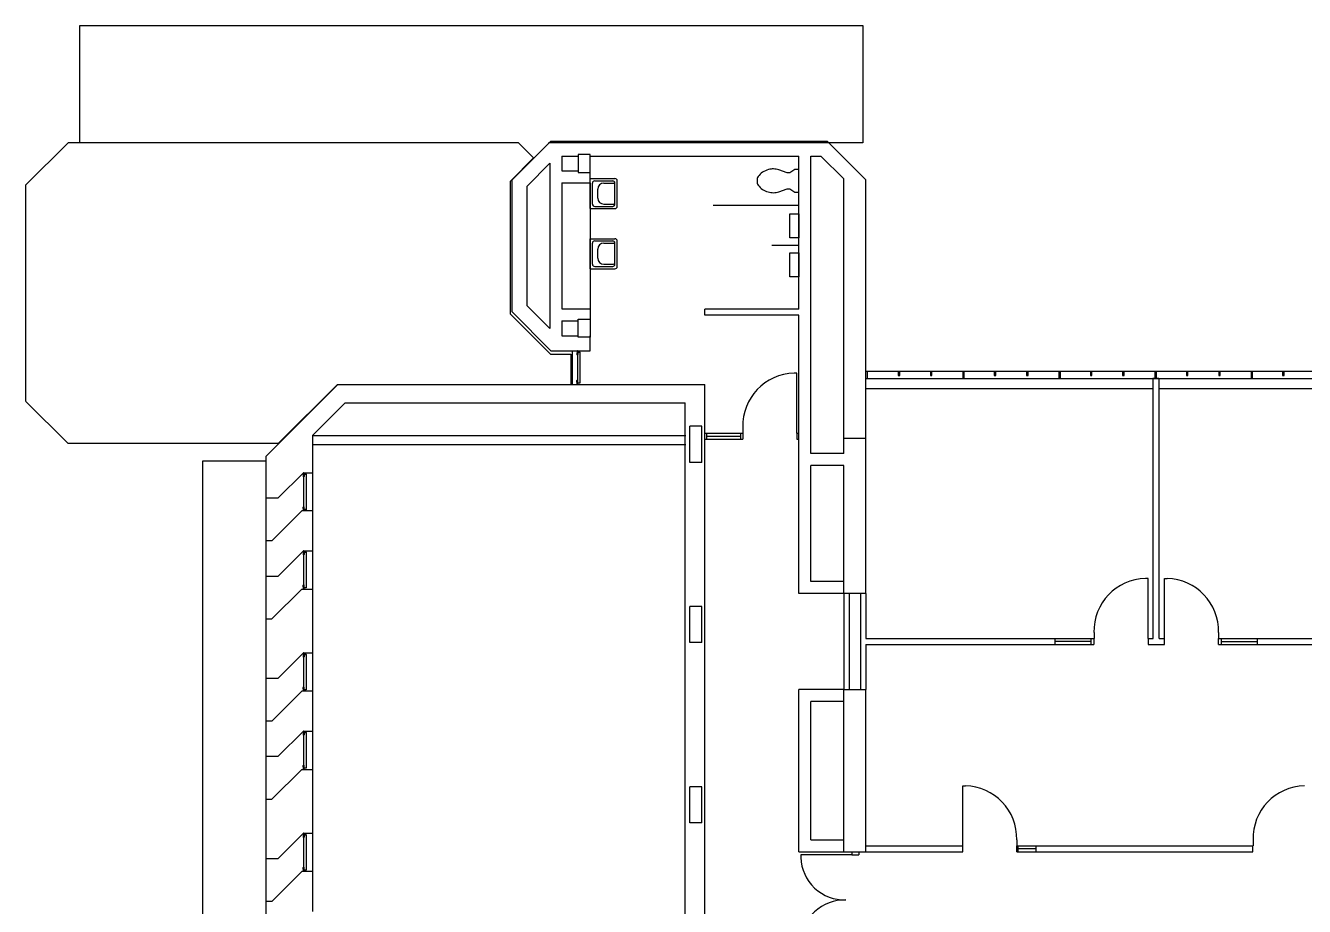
# Model space of a CAD drawing. Header units: inches. Extents: x 1247 to 6173, y 2512 to 6927.
# Drawn here: x 3258 to 4110, y 6341 to 6927 of the extents above; entities that cross this region are included whole.
import ezdxf

# ---------------------------------------------------------------- set-up
doc = ezdxf.new("R2010")
doc.units = ezdxf.units.IN
doc.header["$LTSCALE"] = 0.75
doc.header["$MEASUREMENT"] = 0
doc.layers.get('0').update_dxf_attribs({"linetype": 'CONTINUOUS'})
doc.layers.add('626_FL5$0$A-BLDG-GRW', color=9, linetype='CONTINUOUS')
doc.layers.add('626_FL5$0$A-DOOR-EXST', color=9, linetype='CONTINUOUS')

msp = doc.modelspace()

# ---------------------------------------------------------------- linework, layer by layer
msp.add_lwpolyline([(3418.2, 6637.71), (3418.11, 6020.99), (3438.36, 5999.93), (3438.36, 5892.22), (3376.12, 5892.22), (3376.23, 6637.71)], close=True)
at = {"layer": '626_FL5$0$A-BLDG-GRW'}
for p, q in [((3294.17, 6849.36), (3294.17, 6927.36)), ((3294.17, 6927.36), (3815.83, 6927.36)), ((3815.83, 6927.36), (3815.83, 6849.36)), ((3258.13, 6821.07), (3286.42, 6849.36)), ((3586.35, 6849.36), (3286.42, 6849.36)), ((3582.2, 6824.65), (3608.08, 6850.53)), ((3596.38, 6839.33), (3586.35, 6849.36)), ((3815.83, 6849.36), (3606.43, 6849.36)), ((3608.08, 6850.53), (3791.95, 6850.53)), ((3817.83, 6824.65), (3791.95, 6850.53)), ((3615.4, 6840.53), (3626.2, 6840.53)), ((3615.4, 6840.53), (3615.4, 6830.62)), ((3626.2, 6841.64), (3626.2, 6829.64)), ((3634.2, 6841.64), (3626.2, 6841.64)), ((3634.2, 6829.64), (3634.2, 6841.64)), ((3634.2, 6840.53), (3773.08, 6840.53)), ((3773.08, 6738.53), (3773.08, 6840.53)), ((3781.08, 6642.64), (3781.08, 6840.53)), ((3781.08, 6840.53), (3787.81, 6840.53)), ((3803.08, 6825.26), (3787.81, 6840.53)), ((3581.2, 6823.89), (3596.38, 6839.33)), ((3592.2, 6820.51), (3607.4, 6835.71)), ((3607.4, 6835.71), (3607.4, 6725.72)), ((3581.2, 6735.19), (3581.2, 6823.89)), ((3582.2, 6736.78), (3582.2, 6824.65)), ((3615.4, 6830.62), (3626.2, 6830.62)), ((3615.4, 6822.62), (3634.2, 6822.62)), ((3615.4, 6822.62), (3615.4, 6738.9)), ((3626.2, 6829.64), (3634.2, 6829.64)), ((3634.2, 6822.62), (3634.2, 6830.62)), ((3634.2, 6805.53), (3634.2, 6825.53)), ((3634.2, 6825.53), (3650.7, 6825.53)), ((3634.2, 6822.62), (3634.2, 6738.9)), ((3637.2, 6824.03), (3649.2, 6824.03)), ((3652.2, 6807.03), (3652.2, 6824.03)), ((3803.08, 6642.64), (3803.08, 6825.26)), ((3817.83, 6549.4), (3817.83, 6824.65)), ((3258.13, 6821.07), (3258.13, 6677.64)), ((3592.2, 6740.92), (3592.2, 6820.51)), ((3635.7, 6808.53), (3635.7, 6822.53)), ((3639.2, 6812.53), (3639.2, 6818.53)), ((3643.2, 6822.53), (3649.7, 6822.53)), ((3650.7, 6808.53), (3650.7, 6822.53)), ((3650.7, 6809.53), (3650.7, 6821.53)), ((3637.2, 6807.03), (3649.2, 6807.03)), ((3643.2, 6808.53), (3649.7, 6808.53)), ((3773.08, 6807.53), (3716.08, 6807.53)), ((3634.2, 6805.53), (3650.7, 6805.53)), ((3634.2, 6765.53), (3634.2, 6785.53)), ((3634.2, 6785.53), (3650.7, 6785.53)), ((3635.7, 6768.53), (3635.7, 6782.53)), ((3637.2, 6784.03), (3649.2, 6784.03)), ((3643.2, 6782.53), (3649.7, 6782.53)), ((3650.7, 6768.53), (3650.7, 6782.53)), ((3650.7, 6769.53), (3650.7, 6781.53)), ((3652.2, 6767.03), (3652.2, 6784.03)), ((3773.08, 6781.03), (3755.08, 6781.03)), ((3639.2, 6772.53), (3639.2, 6778.53)), ((3634.2, 6765.53), (3650.7, 6765.53)), ((3637.2, 6767.03), (3649.2, 6767.03)), ((3643.2, 6768.53), (3649.7, 6768.53)), ((3592.2, 6740.92), (3607.4, 6725.72)), ((3615.4, 6738.9), (3634.2, 6738.9)), ((3634.2, 6738.9), (3634.2, 6730.9)), ((3773.08, 6738.53), (3710.45, 6738.53)), ((3710.45, 6734.53), (3710.45, 6738.53)), ((3581.2, 6735.19), (3607.66, 6708.73)), ((3582.2, 6736.78), (3608.08, 6710.9)), ((3615.4, 6730.9), (3626.2, 6730.9)), ((3615.4, 6730.9), (3615.4, 6720.9)), ((3626.2, 6731.87), (3634.2, 6731.87)), ((3626.2, 6719.87), (3626.2, 6731.87)), ((3634.2, 6731.87), (3634.2, 6719.87)), ((3773.08, 6734.53), (3710.45, 6734.53)), ((3773.08, 6549.4), (3773.08, 6734.53)), ((3615.4, 6720.9), (3626.2, 6720.9)), ((3634.2, 6710.9), (3634.2, 6720.9)), ((3634.2, 6719.87), (3626.2, 6719.87)), ((3607.66, 6708.73), (3621.2, 6708.73)), ((3608.08, 6710.9), (3634.2, 6710.9)), ((3621.2, 6708.73), (3621.2, 6688.42)), ((3622.2, 6710.9), (3622.2, 6688.6)), ((3625.53, 6709.65), (3625.28, 6709.4)), ((3625.28, 6709.4), (3625.28, 6708.4)), ((3625.28, 6708.4), (3625.53, 6708.15)), ((3625.78, 6710.9), (3625.53, 6710.9)), ((3625.53, 6710.9), (3625.53, 6709.15)), ((3625.53, 6709.15), (3625.78, 6709.15)), ((3625.53, 6708.15), (3625.78, 6708.15)), ((3625.65, 6708.15), (3625.65, 6691.28)), ((3625.78, 6710.15), (3625.78, 6710.9)), ((3627.28, 6710.15), (3625.78, 6710.15)), ((3625.78, 6709.15), (3625.78, 6709.9)), ((3625.78, 6709.9), (3627.28, 6709.9)), ((3625.78, 6709.65), (3626.03, 6709.4)), ((3626.03, 6708.4), (3625.78, 6708.15)), ((3626.03, 6709.4), (3626.03, 6708.4)), ((3627.28, 6709.9), (3627.28, 6710.15)), ((3627.28, 6709.9), (3627.28, 6689.53)), ((3771.79, 6696.05), (3770.04, 6696.05)), ((3771.79, 6656.05), (3771.79, 6696.05)), ((4588.14, 6697.15), (3817.81, 6697.15)), ((3818.83, 6697.15), (3817.83, 6697.15)), ((3818.83, 6692.53), (3818.83, 6697.15)), ((3839.33, 6697.15), (3839.33, 6694.5)), ((3840.33, 6697.15), (3839.33, 6697.15)), ((3840.33, 6694.5), (3840.33, 6697.15)), ((3860.83, 6697.15), (3860.83, 6694.5)), ((3861.83, 6697.15), (3860.83, 6697.15)), ((3861.83, 6694.5), (3861.83, 6697.15)), ((3883.33, 6697.15), (3882.33, 6697.15)), ((3882.33, 6697.15), (3882.33, 6692.53)), ((3883.33, 6692.53), (3883.33, 6697.15)), ((3903.33, 6697.15), (3903.33, 6694.5)), ((3904.33, 6697.15), (3903.33, 6697.15)), ((3904.33, 6694.5), (3904.33, 6697.15)), ((3924.83, 6697.15), (3924.83, 6694.5)), ((3925.83, 6697.15), (3924.83, 6697.15)), ((3925.83, 6694.5), (3925.83, 6697.15)), ((3947.33, 6697.15), (3946.33, 6697.15)), ((3946.33, 6697.15), (3946.33, 6692.53)), ((3947.33, 6692.53), (3947.33, 6697.15)), ((3968.33, 6697.15), (3967.33, 6697.15)), ((3967.33, 6697.15), (3967.33, 6694.5)), ((3968.33, 6694.5), (3968.33, 6697.15)), ((3989.83, 6697.15), (3988.83, 6697.15)), ((3988.83, 6697.15), (3988.83, 6694.5)), ((3989.83, 6694.5), (3989.83, 6697.15)), ((4010.33, 6697.15), (4010.33, 6692.53)), ((4011.33, 6697.15), (4010.33, 6697.15)), ((4011.33, 6692.53), (4011.33, 6697.15)), ((4032.33, 6697.15), (4031.33, 6697.15)), ((4031.33, 6697.15), (4031.33, 6694.5)), ((4032.33, 6694.5), (4032.33, 6697.15)), ((4053.83, 6697.15), (4052.83, 6697.15)), ((4052.83, 6697.15), (4052.83, 6694.5)), ((4053.83, 6694.5), (4053.83, 6697.15)), ((4074.33, 6697.15), (4074.33, 6692.53)), ((4075.33, 6697.15), (4074.33, 6697.15)), ((4075.33, 6692.53), (4075.33, 6697.15)), ((4095.33, 6697.15), (4095.33, 6694.5)), ((4096.33, 6697.15), (4095.33, 6697.15)), ((4096.33, 6694.5), (4096.33, 6697.15)), ((3466.2, 6688.53), (3418.2, 6640.53)), ((3465.79, 6688.36), (3426.44, 6649.16)), ((3465.79, 6688.36), (3621.2, 6688.42)), ((3466.2, 6688.53), (3634.2, 6688.53)), ((3625.28, 6691.03), (3625.53, 6691.28)), ((3625.28, 6690.03), (3625.28, 6691.03)), ((3625.53, 6689.78), (3625.28, 6690.03)), ((3625.53, 6691.28), (3625.78, 6691.28)), ((3625.53, 6688.53), (3625.53, 6690.28)), ((3625.53, 6690.28), (3625.78, 6690.28)), ((3625.78, 6688.53), (3625.53, 6688.53)), ((3626.03, 6691.03), (3625.78, 6691.28)), ((3625.78, 6690.28), (3625.78, 6689.53)), ((3625.78, 6689.78), (3626.03, 6690.03)), ((3625.78, 6689.53), (3627.28, 6689.53)), ((3627.28, 6689.28), (3625.78, 6689.28)), ((3625.78, 6689.28), (3625.78, 6688.53)), ((3626.03, 6690.03), (3626.03, 6691.03)), ((3627.28, 6689.53), (3627.28, 6689.28)), ((3634.2, 6688.53), (3710.45, 6688.53)), ((3710.45, 6688.53), (3710.45, 6688.53)), ((3710.45, 6027.36), (3710.45, 6688.53)), ((3817.83, 6692.53), (3944.83, 6692.53)), ((3817.83, 6692.53), (3818.83, 6692.53)), ((3839.33, 6694.5), (3840.33, 6694.5)), ((3860.83, 6694.5), (3861.83, 6694.5)), ((3903.33, 6694.5), (3904.33, 6694.5)), ((3924.83, 6694.5), (3925.83, 6694.5)), ((3944.83, 6692.53), (3948.83, 6692.53)), ((3948.83, 6692.53), (4072.83, 6692.53)), ((3967.33, 6694.5), (3968.33, 6694.5)), ((3988.83, 6694.5), (3989.83, 6694.5)), ((4008.82, 6692.59), (4012.82, 6692.59)), ((4009.2, 6519.4), (4009.2, 6692.53)), ((4013.2, 6519.4), (4013.2, 6692.53)), ((4031.33, 6694.5), (4032.33, 6694.5)), ((4052.83, 6694.5), (4053.83, 6694.5)), ((4072.83, 6692.53), (4076.83, 6692.53)), ((4076.83, 6692.53), (4200.81, 6692.53)), ((4095.33, 6694.5), (4096.33, 6694.5)), ((4009.2, 6685.53), (3817.83, 6685.53)), ((4200.9, 6685.53), (4013.2, 6685.53)), ((3286.42, 6649.16), (3258.13, 6677.45)), ((3470.92, 6676.28), (3449.2, 6654.56)), ((3470.92, 6676.28), (3634.2, 6676.28)), ((3634.2, 6676.28), (3697.45, 6676.28)), ((3697.45, 6042.03), (3697.45, 6676.28)), ((3449.2, 6654.56), (3449.2, 6629.78)), ((3449.2, 6654.53), (3697.79, 6654.53)), ((3708.58, 6660.65), (3700.58, 6660.65)), ((3700.58, 6636.65), (3700.58, 6660.65)), ((3708.58, 6636.65), (3708.58, 6660.65)), ((3710.45, 6656.05), (3735.81, 6656.05)), ((3711.83, 6652.05), (3711.83, 6656.05)), ((3711.83, 6654.05), (3734.45, 6654.05)), ((3734.45, 6652.05), (3734.45, 6656.05)), ((3735.81, 6660.05), (3735.81, 6656.05)), ((3735.81, 6656.05), (3735.81, 6652.05)), ((3771.79, 6656.05), (3771.79, 6652.05)), ((3771.79, 6656.05), (3773.08, 6656.05)), ((3817.83, 6652.53), (3803.08, 6652.53)), ((3426.44, 6649.16), (3286.42, 6649.16)), ((3449.2, 6648.53), (3697.79, 6648.53)), ((3710.45, 6652.05), (3735.81, 6652.05)), ((3771.79, 6652.05), (3773.08, 6652.05)), ((3418.2, 6640.53), (3418.2, 6612.78)), ((3708.58, 6636.65), (3700.58, 6636.65)), ((3803.08, 6642.64), (3781.08, 6642.64)), ((3443.2, 6629.78), (3426.2, 6612.78)), ((3443.2, 6628.53), (3442.95, 6628.28)), ((3442.95, 6628.28), (3442.95, 6627.28)), ((3442.95, 6627.28), (3443.2, 6627.03)), ((3443.2, 6629.78), (3449.2, 6629.78)), ((3443.45, 6629.78), (3443.2, 6629.78)), ((3443.2, 6629.78), (3443.2, 6628.03)), ((3443.2, 6628.03), (3443.45, 6628.03)), ((3443.2, 6627.03), (3443.45, 6627.03)), ((3443.33, 6627.03), (3443.33, 6607.15)), ((3443.45, 6629.03), (3443.45, 6629.78)), ((3444.95, 6629.03), (3443.45, 6629.03)), ((3443.45, 6628.03), (3443.45, 6628.78)), ((3443.45, 6628.78), (3444.95, 6628.78)), ((3443.45, 6628.53), (3443.7, 6628.28)), ((3443.7, 6627.28), (3443.45, 6627.03)), ((3443.7, 6628.28), (3443.7, 6627.28)), ((3444.95, 6628.78), (3444.95, 6629.03)), ((3444.95, 6628.78), (3444.95, 6605.4)), ((3449.2, 6629.78), (3449.2, 6604.4)), ((3781.08, 6557.4), (3781.08, 6634.64)), ((3803.08, 6634.64), (3781.08, 6634.64)), ((3803.08, 6549.4), (3803.08, 6634.64)), ((3426.2, 6612.78), (3418.2, 6612.78)), ((3418.2, 6612.78), (3418.2, 6584.4)), ((3442.2, 6604.4), (3422.2, 6584.4)), ((3449.2, 6604.4), (3442.2, 6604.4)), ((3442.95, 6606.9), (3443.2, 6607.15)), ((3442.95, 6605.9), (3442.95, 6606.9)), ((3443.2, 6605.65), (3442.95, 6605.9)), ((3443.2, 6607.15), (3443.45, 6607.15)), ((3443.2, 6604.4), (3443.2, 6606.15)), ((3443.2, 6606.15), (3443.45, 6606.15)), ((3443.45, 6604.4), (3443.2, 6604.4)), ((3443.7, 6606.9), (3443.45, 6607.15)), ((3443.45, 6606.15), (3443.45, 6605.4)), ((3443.45, 6605.65), (3443.7, 6605.9)), ((3443.45, 6605.4), (3444.95, 6605.4)), ((3444.95, 6605.15), (3443.45, 6605.15)), ((3443.45, 6605.15), (3443.45, 6604.4)), ((3443.7, 6605.9), (3443.7, 6606.9)), ((3444.95, 6605.4), (3444.95, 6605.15)), ((3449.2, 6604.4), (3449.2, 6577.78)), ((3418.2, 6584.4), (3418.2, 6560.78)), ((3422.2, 6584.4), (3418.2, 6584.4)), ((3443.2, 6577.78), (3426.2, 6560.78)), ((3443.2, 6576.53), (3442.95, 6576.28)), ((3442.95, 6576.28), (3442.95, 6575.28)), ((3443.2, 6577.78), (3449.2, 6577.78)), ((3443.45, 6577.78), (3443.2, 6577.78)), ((3443.2, 6577.78), (3443.2, 6576.03)), ((3443.2, 6576.03), (3443.45, 6576.03)), ((3443.45, 6577.03), (3443.45, 6577.78)), ((3444.95, 6577.03), (3443.45, 6577.03)), ((3443.45, 6576.03), (3443.45, 6576.78)), ((3443.45, 6576.78), (3444.95, 6576.78)), ((3443.45, 6576.53), (3443.7, 6576.28)), ((3443.7, 6576.28), (3443.7, 6575.28)), ((3444.95, 6576.78), (3444.95, 6577.03)), ((3444.95, 6576.78), (3444.95, 6553.4)), ((3449.2, 6577.78), (3449.2, 6552.31)), ((3442.95, 6575.28), (3443.2, 6575.03)), ((3443.2, 6575.03), (3443.45, 6575.03)), ((3443.33, 6575.03), (3443.33, 6555.15)), ((3443.7, 6575.28), (3443.45, 6575.03)), ((3426.2, 6560.78), (3418.2, 6560.78)), ((3418.2, 6560.78), (3418.2, 6532.4)), ((3442.11, 6552.31), (3422.2, 6532.4)), ((3442.11, 6552.31), (3449.2, 6552.31)), ((3442.95, 6554.9), (3443.2, 6555.15)), ((3442.95, 6553.9), (3442.95, 6554.9)), ((3443.2, 6553.65), (3442.95, 6553.9)), ((3443.2, 6555.15), (3443.45, 6555.15)), ((3443.2, 6552.4), (3443.2, 6554.15)), ((3443.2, 6554.15), (3443.45, 6554.15)), ((3443.45, 6552.4), (3443.2, 6552.4)), ((3443.7, 6554.9), (3443.45, 6555.15)), ((3443.45, 6554.15), (3443.45, 6553.4)), ((3443.45, 6553.65), (3443.7, 6553.9)), ((3443.45, 6553.4), (3444.95, 6553.4)), ((3444.95, 6553.15), (3443.45, 6553.15)), ((3443.45, 6553.15), (3443.45, 6552.4)), ((3443.7, 6553.9), (3443.7, 6554.9)), ((3444.95, 6553.4), (3444.95, 6553.15)), ((3449.2, 6552.31), (3449.2, 6509.78)), ((3803.08, 6557.4), (3781.08, 6557.4)), ((3817.83, 6549.4), (3773.08, 6549.4)), ((3803.08, 6549.4), (3803.08, 6485.4)), ((3806.77, 6549.4), (3806.77, 6485.4)), ((3814.14, 6549.4), (3814.14, 6485.4)), ((3817.83, 6549.4), (3817.83, 6519.4)), ((3708.58, 6540.65), (3700.58, 6540.65)), ((3700.58, 6516.65), (3700.58, 6540.65)), ((3708.58, 6516.65), (3708.58, 6540.65)), ((3418.2, 6532.4), (3418.2, 6492.78)), ((3418.2, 6532.4), (3422.2, 6532.4)), ((3708.58, 6516.65), (3700.58, 6516.65)), ((3817.83, 6519.4), (3969.73, 6519.4)), ((3943.73, 6519.4), (3943.73, 6515.4)), ((3967.73, 6517.4), (3943.73, 6517.4)), ((3967.73, 6519.4), (3967.73, 6515.4)), ((3969.73, 6519.4), (3969.73, 6515.4)), ((4005.73, 6519.4), (4005.73, 6515.4)), ((4005.73, 6519.4), (4009.2, 6519.4)), ((4013.2, 6519.4), (4016.67, 6519.4)), ((4016.67, 6515.4), (4016.67, 6519.4)), ((4052.67, 6519.4), (4200.81, 6519.4)), ((4052.67, 6515.4), (4052.67, 6519.4)), ((4054.67, 6515.4), (4054.67, 6519.4)), ((4054.67, 6517.4), (4078.67, 6517.4)), ((4078.67, 6515.4), (4078.67, 6519.4)), ((3443.2, 6509.78), (3426.2, 6492.78)), ((3443.2, 6508.53), (3442.95, 6508.28)), ((3442.95, 6508.28), (3442.95, 6507.28)), ((3443.2, 6509.78), (3449.2, 6509.78)), ((3443.45, 6509.78), (3443.2, 6509.78)), ((3443.2, 6509.78), (3443.2, 6508.03)), ((3443.2, 6508.03), (3443.45, 6508.03)), ((3443.45, 6509.03), (3443.45, 6509.78)), ((3444.95, 6509.03), (3443.45, 6509.03)), ((3443.45, 6508.03), (3443.45, 6508.78)), ((3443.45, 6508.78), (3444.95, 6508.78)), ((3443.45, 6508.53), (3443.7, 6508.28)), ((3443.7, 6508.28), (3443.7, 6507.28)), ((3444.95, 6508.78), (3444.95, 6509.03)), ((3444.95, 6508.78), (3444.95, 6485.4)), ((3449.2, 6509.78), (3449.2, 6484.4)), ((3817.83, 6515.4), (3817.83, 6485.4)), ((3817.83, 6515.4), (3969.73, 6515.4)), ((4005.73, 6515.4), (4016.67, 6515.4)), ((4052.67, 6515.4), (4235.54, 6515.4)), ((3442.95, 6507.28), (3443.2, 6507.03)), ((3443.2, 6507.03), (3443.45, 6507.03)), ((3443.33, 6507.03), (3443.33, 6487.15)), ((3443.7, 6507.28), (3443.45, 6507.03)), ((3418.2, 6492.78), (3418.2, 6464.4)), ((3426.2, 6492.78), (3418.2, 6492.78)), ((3442.2, 6484.4), (3422.2, 6464.4)), ((3449.2, 6484.4), (3442.2, 6484.4)), ((3442.95, 6486.9), (3443.2, 6487.15)), ((3442.95, 6485.9), (3442.95, 6486.9)), ((3443.2, 6485.65), (3442.95, 6485.9)), ((3443.2, 6487.15), (3443.45, 6487.15)), ((3443.2, 6484.4), (3443.2, 6486.15)), ((3443.2, 6486.15), (3443.45, 6486.15)), ((3443.45, 6484.4), (3443.2, 6484.4)), ((3443.7, 6486.9), (3443.45, 6487.15)), ((3443.45, 6486.15), (3443.45, 6485.4)), ((3443.45, 6485.65), (3443.7, 6485.9)), ((3443.45, 6485.4), (3444.95, 6485.4)), ((3444.95, 6485.15), (3443.45, 6485.15)), ((3443.45, 6485.15), (3443.45, 6484.4)), ((3443.7, 6485.9), (3443.7, 6486.9)), ((3444.95, 6485.4), (3444.95, 6485.15)), ((3449.2, 6484.4), (3449.2, 6457.78)), ((3773.08, 6377.4), (3773.08, 6485.4)), ((3803.08, 6485.4), (3773.08, 6485.4)), ((3803.08, 6377.4), (3803.08, 6485.4)), ((3803.08, 6485.4), (3817.83, 6485.4)), ((3817.83, 6377.4), (3817.83, 6485.4)), ((3803.08, 6477.4), (3781.08, 6477.4)), ((3781.08, 6385.4), (3781.08, 6477.4)), ((3422.2, 6464.4), (3418.2, 6464.4)), ((3418.2, 6464.4), (3418.2, 6440.78)), ((3443.2, 6457.78), (3426.2, 6440.78)), ((3443.2, 6456.53), (3442.95, 6456.28)), ((3443.2, 6457.78), (3449.2, 6457.78)), ((3443.45, 6457.78), (3443.2, 6457.78)), ((3443.2, 6457.78), (3443.2, 6456.03)), ((3443.45, 6457.03), (3443.45, 6457.78)), ((3444.95, 6457.03), (3443.45, 6457.03)), ((3443.45, 6456.03), (3443.45, 6456.78)), ((3443.45, 6456.78), (3444.95, 6456.78)), ((3443.45, 6456.53), (3443.7, 6456.28)), ((3444.95, 6456.78), (3444.95, 6457.03)), ((3444.95, 6456.78), (3444.95, 6433.4)), ((3449.2, 6457.78), (3449.2, 6432.31)), ((3442.95, 6456.28), (3442.95, 6455.28)), ((3442.95, 6455.28), (3443.2, 6455.03)), ((3443.2, 6456.03), (3443.45, 6456.03)), ((3443.2, 6455.03), (3443.45, 6455.03)), ((3443.33, 6455.03), (3443.33, 6435.15)), ((3443.7, 6455.28), (3443.45, 6455.03)), ((3443.7, 6456.28), (3443.7, 6455.28)), ((3418.2, 6440.78), (3418.2, 6412.4)), ((3426.2, 6440.78), (3418.2, 6440.78)), ((3442.11, 6432.31), (3422.2, 6412.4)), ((3442.11, 6432.31), (3449.2, 6432.31)), ((3442.95, 6434.9), (3443.2, 6435.15)), ((3442.95, 6433.9), (3442.95, 6434.9)), ((3443.2, 6433.65), (3442.95, 6433.9)), ((3443.2, 6435.15), (3443.45, 6435.15)), ((3443.2, 6432.4), (3443.2, 6434.15)), ((3443.2, 6434.15), (3443.45, 6434.15)), ((3443.45, 6432.4), (3443.2, 6432.4)), ((3443.7, 6434.9), (3443.45, 6435.15)), ((3443.45, 6434.15), (3443.45, 6433.4)), ((3443.45, 6433.65), (3443.7, 6433.9)), ((3443.45, 6433.4), (3444.95, 6433.4)), ((3444.95, 6433.15), (3443.45, 6433.15)), ((3443.45, 6433.15), (3443.45, 6432.4)), ((3443.7, 6433.9), (3443.7, 6434.9)), ((3444.95, 6433.4), (3444.95, 6433.15)), ((3449.2, 6432.31), (3449.2, 6389.78)), ((3708.58, 6420.65), (3700.58, 6420.65)), ((3700.58, 6396.65), (3700.58, 6420.65)), ((3708.58, 6396.65), (3708.58, 6420.65)), ((3418.2, 6412.4), (3422.2, 6412.4)), ((3418.2, 6412.4), (3418.2, 6372.78)), ((3443.2, 6389.78), (3426.2, 6372.78)), ((3443.2, 6388.53), (3442.95, 6388.28)), ((3442.95, 6388.28), (3442.95, 6387.28)), ((3443.2, 6389.78), (3449.2, 6389.78)), ((3443.45, 6389.78), (3443.2, 6389.78)), ((3443.2, 6389.78), (3443.2, 6388.03)), ((3443.45, 6389.03), (3443.45, 6389.78)), ((3444.95, 6389.03), (3443.45, 6389.03)), ((3443.45, 6388.03), (3443.45, 6388.78)), ((3443.45, 6388.78), (3444.95, 6388.78)), ((3443.45, 6388.53), (3443.7, 6388.28)), ((3443.7, 6388.28), (3443.7, 6387.28)), ((3444.95, 6388.78), (3444.95, 6389.03)), ((3444.95, 6388.78), (3444.95, 6365.4)), ((3449.2, 6389.78), (3449.2, 6364.4)), ((3708.58, 6396.65), (3700.58, 6396.65)), ((3442.95, 6387.28), (3443.2, 6387.03)), ((3443.2, 6388.03), (3443.45, 6388.03)), ((3443.2, 6387.03), (3443.45, 6387.03)), ((3443.33, 6387.03), (3443.33, 6367.15)), ((3443.7, 6387.28), (3443.45, 6387.03)), ((3781.08, 6385.4), (3803.08, 6385.4)), ((3817.83, 6381.4), (3882.31, 6381.4)), ((3882.31, 6377.4), (3882.31, 6381.4)), ((3918.31, 6377.4), (3918.31, 6381.4)), ((3918.31, 6381.4), (4075.64, 6381.4)), ((3919.31, 6377.4), (3919.31, 6381.4)), ((3931.31, 6377.4), (3931.31, 6381.4)), ((4075.64, 6377.4), (4075.64, 6381.4)), ((3418.2, 6372.78), (3418.2, 6344.4)), ((3426.2, 6372.78), (3418.2, 6372.78)), ((3773.08, 6377.4), (3817.83, 6377.4)), ((3808.44, 6377.4), (3808.44, 6375.39)), ((3808.44, 6375.39), (3813.07, 6375.39)), ((3813.07, 6377.4), (3813.07, 6375.39)), ((3817.83, 6377.4), (3882.31, 6377.4)), ((3918.31, 6377.4), (4075.64, 6377.4)), ((3931.31, 6379.4), (3919.31, 6379.4)), ((3442.2, 6364.4), (3422.2, 6344.4)), ((3449.2, 6364.4), (3442.2, 6364.4)), ((3442.95, 6366.9), (3443.2, 6367.15)), ((3442.95, 6365.9), (3442.95, 6366.9)), ((3443.2, 6365.65), (3442.95, 6365.9)), ((3443.2, 6367.15), (3443.45, 6367.15)), ((3443.2, 6364.4), (3443.2, 6366.15)), ((3443.2, 6366.15), (3443.45, 6366.15)), ((3443.45, 6364.4), (3443.2, 6364.4)), ((3443.7, 6366.9), (3443.45, 6367.15)), ((3443.45, 6366.15), (3443.45, 6365.4)), ((3443.45, 6365.65), (3443.7, 6365.9)), ((3443.45, 6365.4), (3444.95, 6365.4)), ((3444.95, 6365.15), (3443.45, 6365.15)), ((3443.45, 6365.15), (3443.45, 6364.4)), ((3443.7, 6365.9), (3443.7, 6366.9)), ((3444.95, 6365.4), (3444.95, 6365.15)), ((3449.2, 6364.4), (3449.2, 6337.78)), ((3422.2, 6344.4), (3418.2, 6344.4)), ((3418.2, 6344.4), (3418.2, 6320.78))]:
    msp.add_line(p, q, dxfattribs=at)
msp.add_lwpolyline([(3765.41, 6829.41), (3759.93, 6831.33, 0.08237), (3756.31, 6831.93, 0.09898), (3752.97, 6831.49, 0.074791), (3748.9, 6829.69, 0.084425), (3746, 6826.87, 0.117036), (3745.33, 6824.03, 0.117036), (3746, 6821.18, 0.084425), (3748.9, 6818.36, 0.073528), (3752.68, 6816.73, 0.08237), (3756.31, 6816.12, 0.08237), (3759.93, 6816.73), (3765.41, 6818.65), (3767.11, 6818.65), (3770.41, 6816.56), (3773.08, 6816.56), (3773.08, 6831.5), (3770.41, 6831.5), (3767.11, 6829.41)], format="xyb", close=True, dxfattribs=at)
for points in [[(3773.08, 6786.03), (3767.08, 6786.03), (3767.08, 6802.03), (3773.08, 6802.03)], [(3773.08, 6760.03), (3767.08, 6760.03), (3767.08, 6776.03), (3773.08, 6776.03)]]:
    msp.add_lwpolyline(points, close=True, dxfattribs=at)
for centre, radius, start, end in [((3637.2, 6822.53), 1.5, 90, 180), ((3649.2, 6822.53), 1.5, 0, 90), ((3650.7, 6824.03), 1.5, 0, 90), ((3643.2, 6818.53), 4, 90, 180), ((3649.7, 6821.53), 1, 0, 90), ((3637.2, 6808.53), 1.5, 180, 270), ((3643.2, 6812.53), 4, 180, 270), ((3649.2, 6808.53), 1.5, 270, 0), ((3649.7, 6809.53), 1, 270, 0), ((3650.7, 6807.03), 1.5, 270, 0), ((3637.2, 6782.53), 1.5, 90, 180), ((3643.2, 6778.53), 4, 90, 180), ((3649.2, 6782.53), 1.5, 0, 90), ((3649.7, 6781.53), 1, 0, 90), ((3650.7, 6784.03), 1.5, 0, 90), ((3643.2, 6772.53), 4, 180, 270), ((3637.2, 6768.53), 1.5, 180, 270), ((3649.2, 6768.53), 1.5, 270, 0), ((3649.7, 6769.53), 1, 270, 0), ((3650.7, 6767.03), 1.5, 270, 0), ((3770.94, 6660.91), 35.15, 91.47968, 181.40946)]:
    msp.add_arc(centre, radius, start, end, dxfattribs=at)
at = {"layer": '626_FL5$0$A-DOOR-EXST'}
for p, q in [((4005.73, 6559.4), (4003.98, 6559.4)), ((4005.73, 6519.4), (4005.73, 6559.4)), ((4016.67, 6519.4), (4016.67, 6559.4)), ((4016.67, 6559.4), (4018.42, 6559.4)), ((3969.75, 6523.4), (3969.75, 6519.4)), ((4052.65, 6523.4), (4052.65, 6519.4)), ((3882.31, 6381.4), (3882.31, 6421.4)), ((3882.31, 6421.4), (3884.06, 6421.4)), ((3918.29, 6385.4), (3918.29, 6381.4)), ((4075.66, 6385.4), (4075.66, 6381.4)), ((3774.49, 6375.39), (3774.49, 6373.64)), ((3808.49, 6375.39), (3774.49, 6375.39))]:
    msp.add_line(p, q, dxfattribs=at)
for centre, radius, start, end in [((4004.88, 6524.27), 35.15, 91.47968, 181.40946), ((4017.52, 6524.27), 35.15, 358.59054, 88.52032), ((3883.15, 6386.27), 35.15, 358.59054, 88.52032), ((4110.8, 6386.27), 35.15, 91.47968, 181.40946), ((3803.6, 6374.49), 29.1, 181.62251, 271.66475), ((3803.6, 6316.31), 29.1, 88.33525, 178.37749)]:
    msp.add_arc(centre, radius, start, end, dxfattribs=at)

doc.saveas('drawing.dxf')
